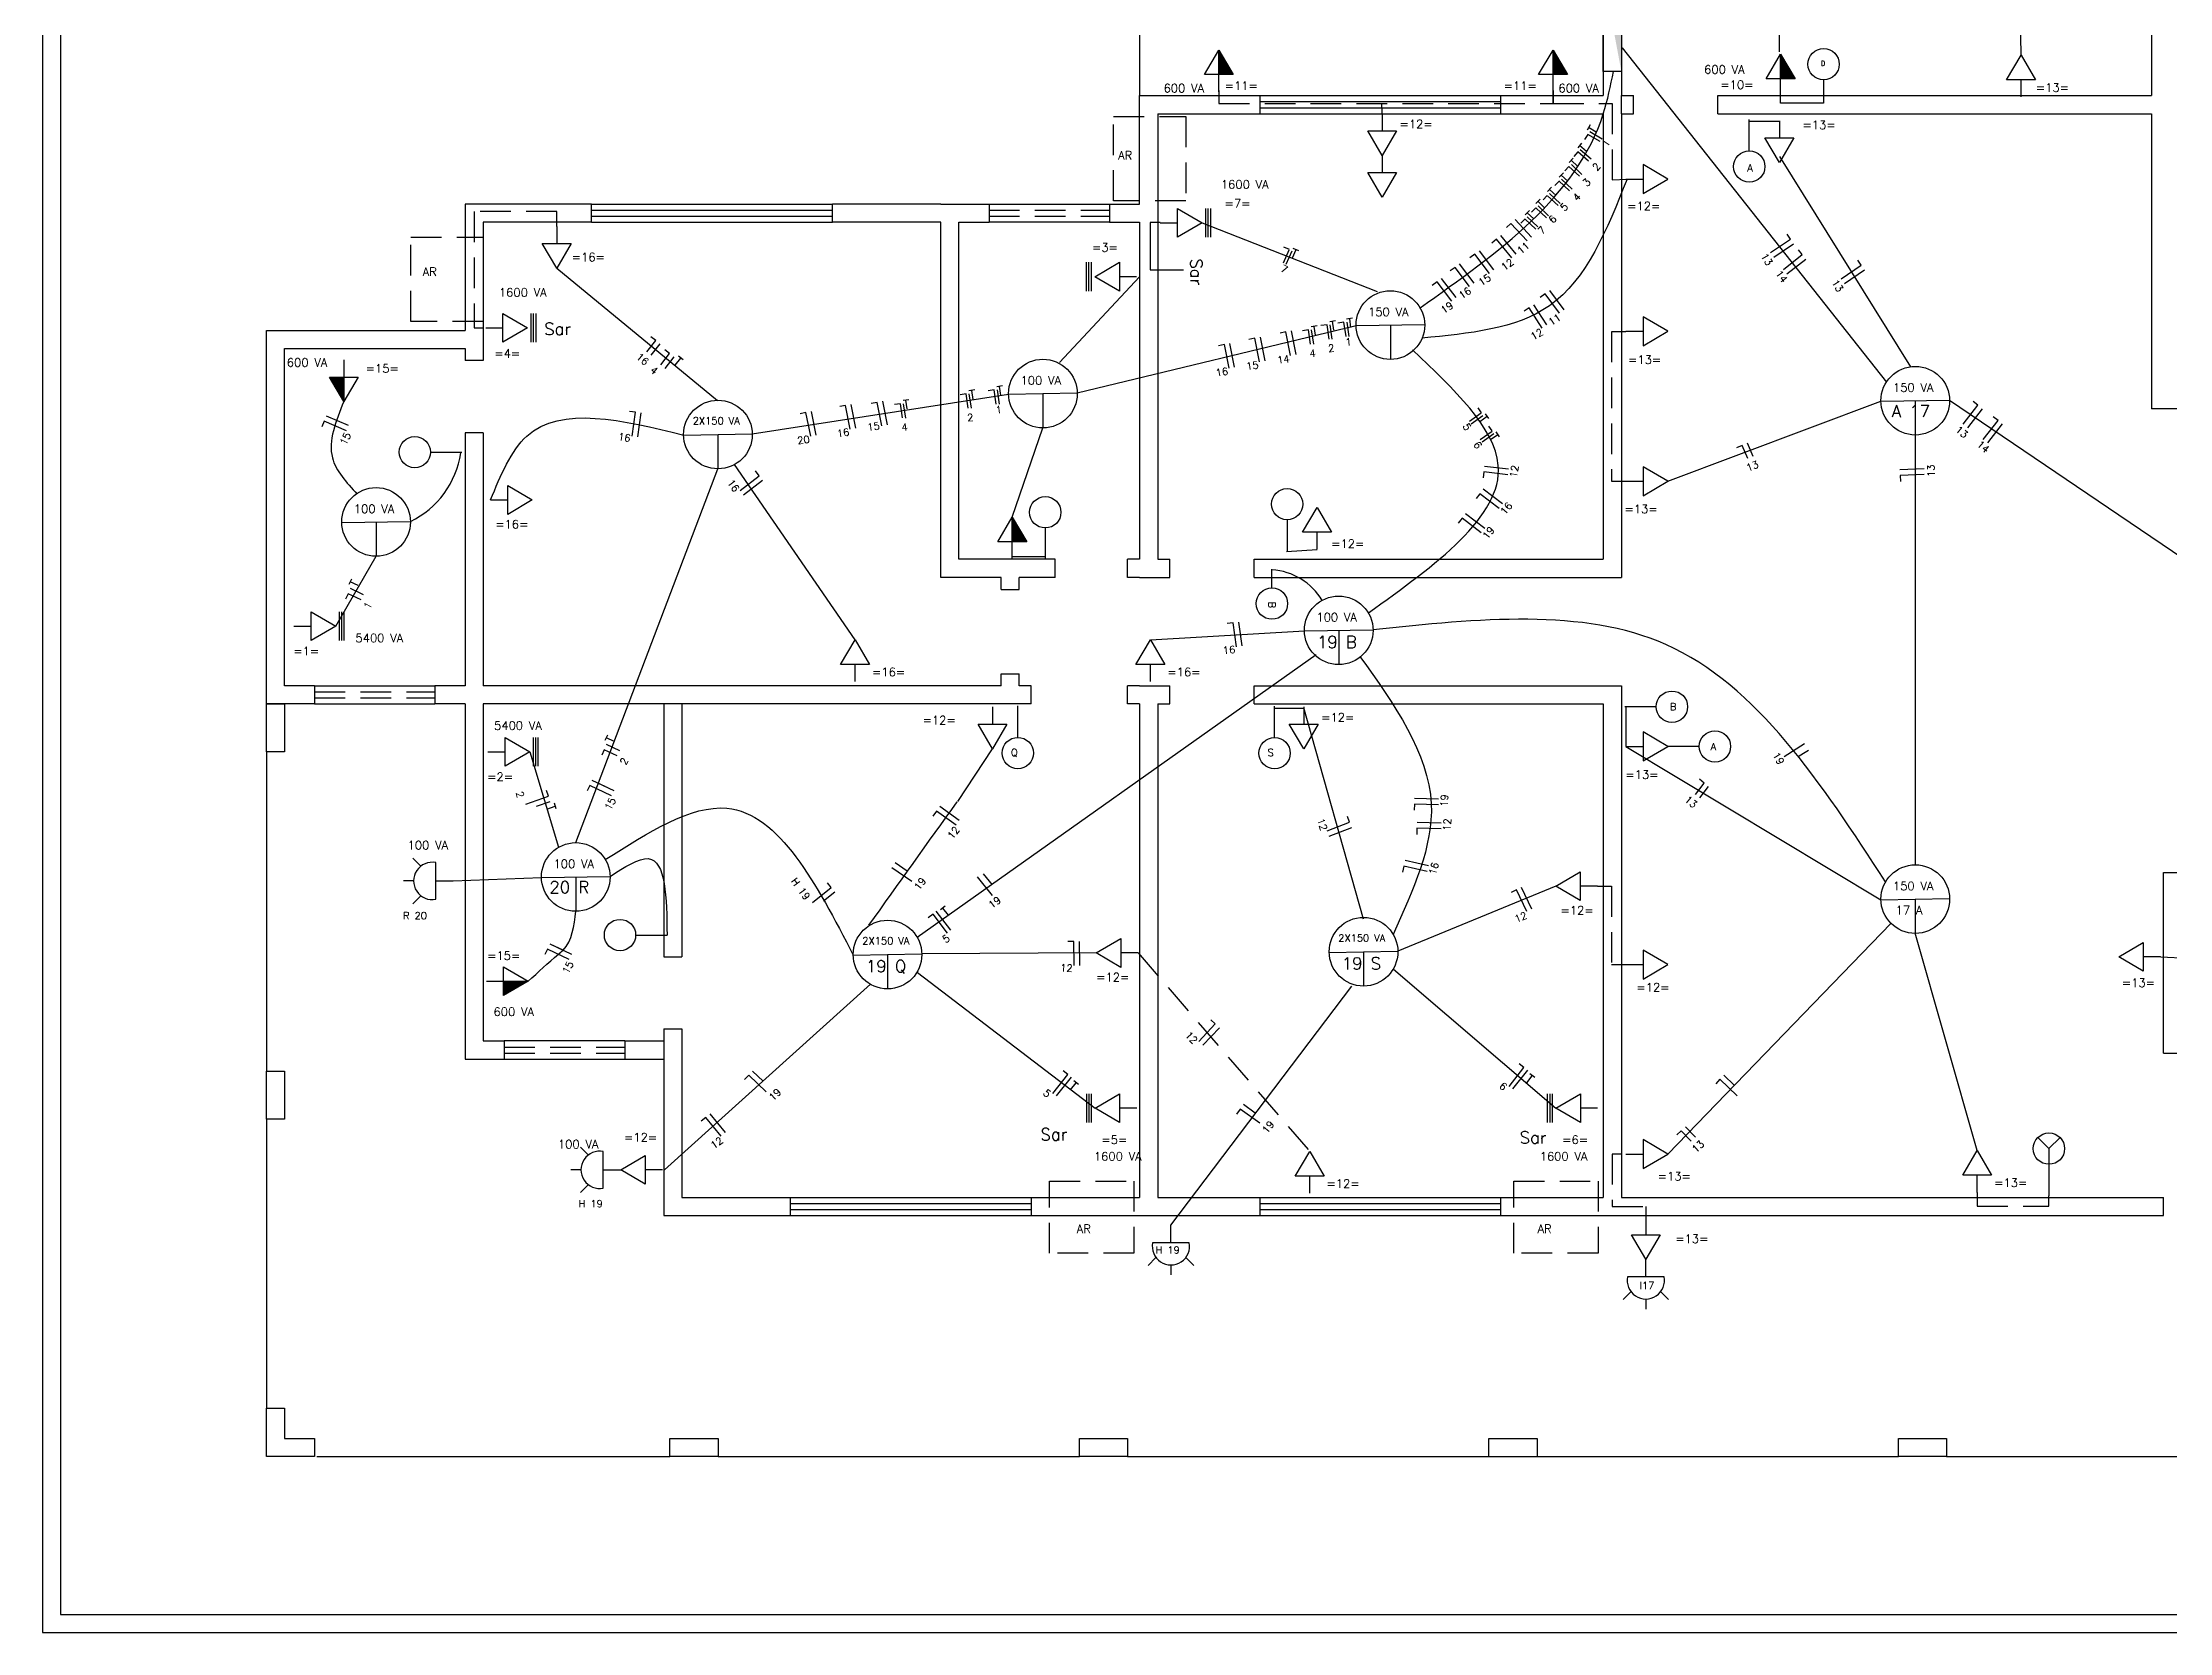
# Model space of a CAD drawing. Header units: millimetres. Extents: x 161 to 191.9, y 206 to 225.9.
# Drawn here: x 160.98 to 178.64, y 205.99 to 219.19 of the extents above; entities that cross this region are included whole.
import ezdxf

# ---------------------------------------------------------------- set-up
doc = ezdxf.new("R2010")
doc.units = ezdxf.units.MM
doc.header["$LTSCALE"] = 0.04
doc.linetypes.add('DASHED2', pattern=[9.525, 6.35, -3.175])
doc.linetypes.add('HIDDEN', pattern=[9.525, 6.35, -3.175])
for name, color, linetype in [('ar condicionado', 2, 'DASHED2'), ('blocos', 1, 'Continuous'), ('janela alta', 2, 'HIDDEN'), ('janela baixa', 6, 'Continuous'), ('parede', 5, 'Continuous')]:
    doc.layers.add(name, color=color, linetype=linetype)
doc.styles.get("Standard").update_dxf_attribs({"font": 'romans.shx', "height": 0.1})
doc.styles.add('style1', font='romans.shx', dxfattribs={"height": 0.1})

# ---------------------------------------------------------------- blocks, each defined once
blk = doc.blocks.new('BOB-04')
for p, q in [((0.269, 0.124), (0.335, 0.189)), ((0.145, 0), (0, 0)), ((0.145, 0.152), (0.145, -0.152)), ((0.331, 0), (0.413, 0)), ((0.269, -0.124), (0.335, -0.189))]:
    blk.add_line(p, q)
blk.add_arc((0.175, 0), 0.155, 258.8052, 101.1948)
blk = doc.blocks.new('TB-30')
for p, q in [((0, 0), (0.143, 0)), ((0.143, 0.12), (0.347, 0)), ((0.143, -0.12), (0.143, 0.12)), ((0.347, 0), (0.143, -0.12))]:
    blk.add_line(p, q)
blk = doc.blocks.new('TB-120')
blk.add_hatch(color=256).paths.add_polyline_path([(0.143, 0), (0.143, -0.12), (0.347, 0)])
for p, q in [((0, 0), (0.347, 0)), ((0.143, 0.12), (0.347, 0)), ((0.143, -0.12), (0.143, 0.12)), ((0.347, 0), (0.143, -0.12))]:
    blk.add_line(p, q)
blk = doc.blocks.new('INT-01')
blk.add_line((0.261, 0), (0, 0))
blk.add_circle((0.391, 0), 0.13)
blk.add_attdef('A', (0.567, -0.054), '', height=0.12)
blk = doc.blocks.new('TT-30')
for p, q in [((0, 0), (0.143, 0)), ((0.143, -0.12), (0.143, 0.12)), ((0.143, 0.12), (0.347, 0)), ((0.347, 0), (0.143, -0.12)), ((0.378, -0.12), (0.378, 0.12)), ((0.398, -0.12), (0.398, 0.12)), ((0.418, -0.12), (0.418, 0.12))]:
    blk.add_line(p, q)
blk = doc.blocks.new('INT-09')
for q in [(0, 0), (0.483, 0.092), (0.483, -0.092)]:
    blk.add_line((0.391, 0), q)
blk.add_circle((0.391, 0), 0.13)
for tag, p in [('A', (0.336, 0.175)), ('C', (0.55, -0.05)), ('B', (0.333, -0.283))]:
    blk.add_attdef(tag, p, '', height=0.12)

msp = doc.modelspace()

# ---------------------------------------------------------------- hatches: boundary and pattern name
at = {"layer": 'blocos'}
msp.add_hatch(color=256, dxfattribs=at).paths.add_polyline_path([(174.091, 218.948), (174.091, 219.748), (173.941, 219.748)])

# ---------------------------------------------------------------- linework, layer by layer
at = {"layer": 'ar condicionado'}
for points in [[(169.875, 218.574), (170.475, 218.574), (170.475, 217.874), (169.875, 217.874)], [(164.041, 217.573), (164.641, 217.573), (164.641, 216.873), (164.041, 216.873)], [(170.044, 209.735), (170.044, 209.135), (169.344, 209.135), (169.344, 209.735)], [(173.898, 209.735), (173.898, 209.135), (173.198, 209.135), (173.198, 209.735)]]:
    msp.add_lwpolyline(points, close=True, dxfattribs=at)
at = {"layer": 'blocos'}
for p, q in [((177.409, 219.084), (177.388, 220.266)), ((175.402, 219.597), (175.402, 219.112)), ((174.098, 219.144), (176.291, 216.368)), ((175.77, 218.879), (175.77, 218.748)), ((175.413, 218.686), (175.413, 218.748)), ((175.77, 218.686), (175.413, 218.686)), ((175.77, 218.748), (175.77, 218.686)), ((173.831, 218.505), (173.806, 218.462)), ((173.882, 218.444), (173.819, 218.483)), ((173.932, 218.387), (173.828, 218.447)), ((175.153, 218.537), (175.403, 218.537)), ((173.728, 218.281), (173.696, 218.243)), ((173.76, 218.352), (173.728, 218.314)), ((173.819, 218.203), (173.728, 218.281)), ((173.801, 218.285), (173.744, 218.333)), ((173.84, 218.22), (173.748, 218.298)), ((173.811, 218.426), (173.786, 218.383)), ((173.915, 218.366), (173.811, 218.426)), ((173.609, 218.108), (173.574, 218.071)), ((173.645, 218.038), (173.591, 218.089)), ((173.655, 218.16), (173.621, 218.124)), ((173.742, 218.078), (173.655, 218.16)), ((173.691, 218.23), (173.657, 218.194)), ((173.728, 218.16), (173.674, 218.212)), ((173.763, 218.094), (173.676, 218.176)), ((175.403, 218.243), (176.491, 216.496)), ((173.476, 217.919), (173.442, 217.883)), ((173.565, 217.835), (173.477, 217.917)), ((173.512, 217.989), (173.478, 217.952)), ((173.549, 217.919), (173.495, 217.97)), ((173.582, 217.853), (173.495, 217.936)), ((173.573, 218.038), (173.538, 218.002)), ((173.659, 217.957), (173.572, 218.04)), ((173.681, 217.972), (173.594, 218.054)), ((173.327, 217.794), (173.293, 217.758)), ((173.364, 217.725), (173.31, 217.776)), ((173.397, 217.659), (173.31, 217.741)), ((173.38, 217.817), (173.346, 217.781)), ((173.416, 217.887), (173.382, 217.851)), ((173.469, 217.733), (173.382, 217.816)), ((173.453, 217.817), (173.399, 217.869)), ((173.486, 217.751), (173.399, 217.834)), ((170.262, 217.694), (170.18, 217.694)), ((170.18, 217.694), (170.18, 217.301)), ((170.61, 217.692), (172.064, 217.121)), ((173.218, 217.432), (173.09, 217.586)), ((173.173, 217.687), (173.137, 217.653)), ((173.31, 217.541), (173.173, 217.687)), ((173.345, 217.573), (173.208, 217.719)), ((173.291, 217.725), (173.257, 217.688)), ((173.38, 217.64), (173.293, 217.723)), ((175.329, 217.445), (175.495, 217.557)), ((175.495, 217.557), (175.467, 217.599)), ((171.286, 217.359), (171.334, 217.469)), ((171.335, 217.471), (171.289, 217.491)), ((171.309, 217.349), (171.357, 217.458)), ((171.36, 217.402), (171.39, 217.47)), ((171.413, 217.46), (171.367, 217.48)), ((172.874, 217.432), (172.834, 217.401)), ((172.995, 217.272), (172.874, 217.432)), ((173.033, 217.301), (172.912, 217.46)), ((173.054, 217.556), (173.016, 217.524)), ((173.182, 217.402), (173.054, 217.556)), ((175.356, 217.406), (175.521, 217.518)), ((175.436, 217.304), (175.593, 217.428)), ((175.465, 217.267), (175.622, 217.391)), ((175.593, 217.428), (175.562, 217.467)), ((176.082, 217.34), (176.054, 217.381)), ((165.252, 217.315), (166.587, 216.217)), ((170.091, 217.244), (169.425, 216.531)), ((170.18, 217.301), (170.455, 217.301)), ((172.72, 217.071), (172.598, 217.23)), ((172.71, 217.322), (172.67, 217.292)), ((172.831, 217.163), (172.71, 217.322)), ((172.869, 217.192), (172.747, 217.351)), ((175.917, 217.228), (176.082, 217.34)), ((175.943, 217.189), (176.109, 217.301)), ((172.561, 217.201), (172.521, 217.171)), ((172.682, 217.042), (172.561, 217.201)), ((173.459, 217.102), (173.418, 217.073)), ((173.577, 216.941), (173.459, 217.102)), ((173.615, 216.969), (173.497, 217.13)), ((171.718, 216.879), (171.669, 216.871)), ((171.704, 216.801), (171.693, 216.875)), ((171.787, 216.867), (171.738, 216.86)), ((171.805, 216.749), (171.787, 216.867)), ((171.858, 216.9), (171.809, 216.893)), ((171.831, 216.748), (171.814, 216.867)), ((171.845, 216.823), (171.836, 216.896)), ((173.325, 216.986), (173.283, 216.959)), ((173.433, 216.818), (173.325, 216.986)), ((173.473, 216.844), (173.364, 217.012)), ((166, 216.621), (166.074, 216.716)), ((166.074, 216.716), (166.034, 216.746)), ((166.037, 216.592), (166.111, 216.687)), ((169.573, 216.279), (171.888, 216.838)), ((170.795, 216.681), (170.746, 216.671)), ((170.834, 216.485), (170.795, 216.681)), ((170.88, 216.494), (170.841, 216.69)), ((171.048, 216.733), (170.999, 216.724)), ((171.086, 216.537), (171.048, 216.733)), ((171.133, 216.546), (171.094, 216.742)), ((171.306, 216.786), (171.257, 216.776)), ((171.345, 216.59), (171.306, 216.786)), ((171.391, 216.599), (171.353, 216.795)), ((171.493, 216.803), (171.443, 216.796)), ((171.51, 216.685), (171.493, 216.803)), ((171.564, 216.836), (171.514, 216.828)), ((171.537, 216.684), (171.519, 216.803)), ((171.55, 216.758), (171.539, 216.832)), ((171.647, 216.846), (171.597, 216.839)), ((171.665, 216.727), (171.647, 216.846)), ((171.691, 216.727), (171.674, 216.846)), ((171.888, 216.838), (172.458, 216.848)), ((172.173, 216.843), (172.173, 216.558)), ((172.173, 216.843), (172.173, 216.843)), ((172.173, 216.843), (172.173, 216.843)), ((172.173, 216.843), (172.173, 216.843)), ((172.173, 216.843), (172.173, 216.843)), ((172.173, 216.843), (172.173, 216.843)), ((172.173, 216.843), (172.173, 216.843)), ((172.173, 216.843), (172.173, 216.843)), ((172.173, 216.843), (172.173, 216.843)), ((172.173, 216.843), (172.173, 216.843)), ((172.173, 216.843), (172.173, 216.843)), ((166.115, 216.512), (166.189, 216.607)), ((166.189, 216.607), (166.149, 216.637)), ((166.153, 216.483), (166.226, 216.578)), ((166.236, 216.51), (166.282, 216.569)), ((166.301, 216.554), (166.262, 216.584)), ((168.954, 216.337), (168.905, 216.33)), ((168.94, 216.26), (168.929, 216.334)), ((166.875, 215.939), (169.003, 216.269)), ((167.65, 216.175), (167.601, 216.166)), ((167.689, 215.979), (167.65, 216.175)), ((167.735, 215.988), (167.696, 216.184)), ((167.912, 216.201), (167.863, 216.191)), ((167.951, 216.005), (167.912, 216.201)), ((167.997, 216.014), (167.958, 216.21)), ((168.105, 216.19), (168.055, 216.183)), ((168.123, 216.072), (168.105, 216.19)), ((168.176, 216.223), (168.127, 216.216)), ((168.149, 216.071), (168.132, 216.19)), ((168.162, 216.146), (168.151, 216.219)), ((168.65, 216.271), (168.601, 216.264)), ((168.668, 216.152), (168.65, 216.271)), ((168.722, 216.304), (168.672, 216.296)), ((168.695, 216.152), (168.677, 216.271)), ((168.708, 216.226), (168.697, 216.3)), ((168.883, 216.305), (168.833, 216.297)), ((168.901, 216.186), (168.883, 216.305)), ((168.927, 216.186), (168.91, 216.305)), ((169.003, 216.269), (169.573, 216.279)), ((169.288, 216.274), (169.288, 215.989)), ((169.288, 216.274), (169.288, 216.274)), ((169.288, 216.274), (169.288, 216.274)), ((169.288, 216.274), (169.288, 216.274)), ((169.288, 216.274), (169.288, 216.274)), ((169.288, 216.274), (169.288, 216.274)), ((169.288, 216.274), (169.288, 216.274)), ((169.288, 216.274), (169.288, 216.274)), ((169.288, 216.274), (169.288, 216.274)), ((169.288, 216.274), (169.288, 216.274)), ((169.288, 216.274), (169.288, 216.274)), ((172.93, 216.115), (172.901, 216.155)), ((174.477, 215.546), (176.246, 216.21)), ((176.246, 216.21), (176.816, 216.22)), ((176.531, 216.215), (176.531, 216.215)), ((176.531, 216.215), (176.531, 216.215)), ((176.531, 216.215), (176.531, 216.215)), ((176.531, 216.215), (176.531, 216.215)), ((176.531, 216.215), (176.531, 216.215)), ((176.531, 216.215), (176.531, 216.215)), ((176.531, 216.215), (176.531, 216.215)), ((176.531, 216.215), (176.531, 216.215)), ((176.531, 216.215), (176.531, 216.215)), ((176.531, 216.215), (176.531, 216.215)), ((176.531, 216.215), (176.531, 215.93)), ((176.816, 216.22), (179.57, 214.353)), ((176.929, 216.019), (177.051, 216.177)), ((176.966, 215.99), (177.089, 216.148)), ((177.051, 216.177), (177.012, 216.208)), ((163.321, 216.044), (163.302, 215.998)), ((163.505, 215.965), (163.321, 216.044)), ((163.524, 216.009), (163.34, 216.087)), ((165.905, 216.119), (165.855, 216.125)), ((165.879, 215.92), (165.905, 216.119)), ((165.926, 215.914), (165.952, 216.113)), ((167.321, 216.117), (167.272, 216.107)), ((167.36, 215.921), (167.321, 216.117)), ((167.406, 215.93), (167.368, 216.126)), ((169.034, 215.248), (169.288, 215.989)), ((172.83, 216.044), (172.928, 216.114)), ((172.845, 216.023), (172.942, 216.093)), ((172.916, 216.043), (172.977, 216.086)), ((172.991, 216.066), (172.962, 216.107)), ((173.019, 215.964), (172.99, 216.004)), ((177.096, 215.893), (177.218, 216.051)), ((177.133, 215.864), (177.255, 216.022)), ((177.218, 216.051), (177.179, 216.082)), ((166.306, 215.929), (166.875, 215.939)), ((166.59, 215.934), (166.59, 215.934)), ((166.59, 215.934), (166.59, 215.934)), ((166.59, 215.934), (166.59, 215.934)), ((166.59, 215.934), (166.59, 215.934)), ((166.59, 215.934), (166.59, 215.934)), ((166.59, 215.934), (166.59, 215.934)), ((166.59, 215.934), (166.59, 215.934)), ((166.59, 215.934), (166.59, 215.934)), ((166.59, 215.934), (166.59, 215.934)), ((166.59, 215.934), (166.59, 215.934)), ((166.59, 215.934), (166.59, 215.649)), ((172.919, 215.893), (173.017, 215.963)), ((172.934, 215.872), (173.032, 215.942)), ((173.005, 215.892), (173.066, 215.935)), ((173.08, 215.915), (173.051, 215.956)), ((175.094, 215.844), (175.048, 215.824)), ((175.142, 215.734), (175.094, 215.844)), ((175.185, 215.752), (175.137, 215.862)), ((176.531, 215.93), (176.531, 212.361)), ((165.41, 212.545), (166.59, 215.649)), ((167.729, 214.229), (166.727, 215.686)), ((166.932, 215.592), (166.901, 215.632)), ((172.95, 215.623), (172.944, 215.573)), ((173.149, 215.599), (172.95, 215.623)), ((173.154, 215.646), (172.955, 215.669)), ((176.604, 215.648), (176.404, 215.64)), ((166.774, 215.47), (166.932, 215.592)), ((166.802, 215.433), (166.961, 215.555)), ((172.916, 215.441), (172.886, 215.402)), ((173.075, 215.321), (172.916, 215.441)), ((173.104, 215.358), (172.944, 215.479)), ((176.606, 215.601), (176.406, 215.593)), ((176.406, 215.593), (176.408, 215.543)), ((172.956, 215.155), (172.796, 215.276)), ((163.467, 215.203), (164.037, 215.213)), ((163.752, 215.208), (163.752, 215.208)), ((163.752, 215.208), (163.752, 215.208)), ((163.752, 215.208), (163.752, 215.208)), ((163.752, 215.208), (163.752, 215.208)), ((163.752, 215.208), (163.752, 215.208)), ((163.752, 215.208), (163.752, 215.208)), ((163.752, 215.208), (163.752, 215.208)), ((163.752, 215.208), (163.752, 215.208)), ((163.752, 215.208), (163.752, 215.208)), ((163.752, 215.208), (163.752, 215.208)), ((163.752, 215.208), (163.752, 214.923)), ((172.768, 215.239), (172.737, 215.199)), ((172.927, 215.118), (172.768, 215.239)), ((163.418, 214.343), (163.752, 214.923)), ((169.034, 214.92), (169.308, 214.92)), ((171.311, 214.964), (171.564, 214.978)), ((163.547, 214.733), (163.525, 214.688)), ((171.19, 214.656), (171.19, 214.816)), ((163.519, 214.612), (163.498, 214.567)), ((163.627, 214.56), (163.519, 214.612)), ((163.603, 214.679), (163.536, 214.711)), ((163.648, 214.603), (163.539, 214.655)), ((170.181, 214.229), (171.459, 214.303)), ((170.869, 214.37), (170.819, 214.364)), ((170.895, 214.172), (170.869, 214.37)), ((170.942, 214.178), (170.915, 214.377)), ((171.459, 214.303), (172.029, 214.313)), ((171.744, 214.308), (171.744, 214.308)), ((171.744, 214.308), (171.744, 214.308)), ((171.744, 214.308), (171.744, 214.308)), ((171.744, 214.308), (171.744, 214.308)), ((171.744, 214.308), (171.744, 214.308)), ((171.744, 214.308), (171.744, 214.308)), ((171.744, 214.308), (171.744, 214.308)), ((171.744, 214.308), (171.744, 214.308)), ((171.744, 214.308), (171.744, 214.308)), ((171.744, 214.308), (171.744, 214.308)), ((171.744, 214.308), (171.744, 214.023)), ((171.744, 214.308), (171.744, 214.023)), ((171.744, 214.308), (171.744, 214.023)), ((168.245, 211.76), (171.557, 214.106)), ((174.381, 213.674), (174.12, 213.674)), ((174.127, 213.674), (174.129, 213.344)), ((171.212, 213.663), (171.454, 213.663)), ((171.451, 213.666), (171.946, 211.911)), ((165.674, 213.438), (165.652, 213.393)), ((165.73, 213.384), (165.663, 213.416)), ((165.775, 213.308), (165.666, 213.36)), ((168.581, 212.887), (168.87, 213.325)), ((174.129, 213.344), (176.246, 212.071)), ((174.738, 213.344), (174.477, 213.344)), ((175.442, 213.261), (175.61, 213.368)), ((165.028, 213.299), (165.266, 212.508)), ((165.646, 213.317), (165.625, 213.272)), ((165.754, 213.266), (165.646, 213.317)), ((175.559, 213.261), (175.602, 213.288)), ((175.602, 213.288), (175.644, 213.314)), ((165.183, 212.931), (165.166, 212.978)), ((165.527, 213.019), (165.505, 212.974)), ((165.707, 212.933), (165.527, 213.019)), ((165.655, 213.01), (165.547, 213.062)), ((165.728, 212.976), (165.547, 213.062)), ((174.705, 212.945), (174.778, 213.04)), ((174.778, 213.04), (174.739, 213.071)), ((174.742, 212.916), (174.815, 213.011)), ((164.994, 212.865), (165.183, 212.931)), ((165.085, 212.847), (165.198, 212.886)), ((165.169, 212.824), (165.24, 212.849)), ((165.248, 212.825), (165.232, 212.872)), ((168.404, 212.807), (168.375, 212.766)), ((168.567, 212.691), (168.404, 212.807)), ((168.594, 212.729), (168.431, 212.845)), ((172.372, 212.864), (172.371, 212.814)), ((172.572, 212.86), (172.372, 212.864)), ((172.573, 212.907), (172.373, 212.911)), ((171.648, 212.643), (171.835, 212.714)), ((171.665, 212.599), (171.852, 212.67)), ((171.835, 212.714), (171.818, 212.761)), ((172.394, 212.664), (172.393, 212.614)), ((172.594, 212.66), (172.394, 212.664)), ((172.595, 212.707), (172.395, 212.711)), ((165.125, 212.255), (165.694, 212.265)), ((165.41, 212.26), (165.41, 211.975)), ((165.41, 212.26), (165.41, 212.26)), ((165.41, 212.26), (165.41, 212.26)), ((165.41, 212.26), (165.41, 212.26)), ((165.41, 212.26), (165.41, 212.26)), ((165.41, 212.26), (165.41, 212.26)), ((165.41, 212.26), (165.41, 212.26)), ((165.41, 212.26), (165.41, 212.26)), ((165.41, 212.26), (165.41, 212.26)), ((165.41, 212.26), (165.41, 212.26)), ((165.41, 212.26), (165.41, 212.26)), ((168.2, 212.223), (168.035, 212.337)), ((168.161, 212.308), (168.062, 212.376)), ((168.871, 212.105), (168.745, 212.261)), ((168.87, 212.194), (168.795, 212.287)), ((172.284, 212.35), (172.273, 212.301)), ((172.479, 212.306), (172.284, 212.35)), ((172.49, 212.352), (172.295, 212.396)), ((164.393, 212.227), (165.125, 212.255)), ((167.374, 212.049), (167.531, 212.173)), ((167.466, 212.062), (167.56, 212.136)), ((167.531, 212.173), (167.5, 212.212)), ((173.546, 212.184), (172.234, 211.644)), ((173.221, 212.153), (173.175, 212.131)), ((173.306, 211.972), (173.221, 212.153)), ((173.348, 211.992), (173.263, 212.173)), ((176.246, 212.071), (176.816, 212.082)), ((168.376, 211.951), (168.336, 211.921)), ((168.497, 211.793), (168.376, 211.951)), ((168.524, 211.818), (168.403, 211.977)), ((168.478, 212.018), (168.438, 211.987)), ((168.503, 211.943), (168.458, 212.002)), ((176.531, 212.076), (176.531, 211.792)), ((176.531, 212.076), (176.531, 212.076)), ((176.531, 212.076), (176.531, 212.076)), ((176.531, 212.076), (176.531, 212.076)), ((176.531, 212.076), (176.531, 212.076)), ((176.531, 212.076), (176.531, 212.076)), ((176.531, 212.076), (176.531, 212.076)), ((176.531, 212.076), (176.531, 212.076)), ((176.531, 212.076), (176.531, 212.076)), ((176.531, 212.076), (176.531, 212.076)), ((176.531, 212.076), (176.531, 212.076)), ((174.477, 209.959), (176.332, 211.875)), ((177.045, 209.988), (176.531, 211.792)), ((165.175, 211.661), (165.154, 211.615)), ((165.356, 211.575), (165.175, 211.661)), ((165.376, 211.617), (165.196, 211.703)), ((165.304, 211.652), (165.196, 211.703)), ((167.714, 211.611), (168.283, 211.621)), ((167.998, 211.616), (167.998, 211.331)), ((167.998, 211.616), (167.998, 211.616)), ((167.998, 211.616), (167.998, 211.616)), ((167.998, 211.616), (167.998, 211.616)), ((167.998, 211.616), (167.998, 211.616)), ((167.998, 211.616), (167.998, 211.616)), ((167.998, 211.616), (167.998, 211.616)), ((167.998, 211.616), (167.998, 211.616)), ((167.998, 211.616), (167.998, 211.616)), ((167.998, 211.616), (167.998, 211.616)), ((167.998, 211.616), (167.998, 211.616)), ((169.73, 211.629), (168.283, 211.621)), ((169.546, 211.724), (169.496, 211.724)), ((169.548, 211.525), (169.546, 211.724)), ((169.595, 211.525), (169.593, 211.725)), ((171.665, 211.634), (172.234, 211.644)), ((171.95, 211.639), (171.95, 211.639)), ((171.95, 211.639), (171.95, 211.639)), ((171.95, 211.639), (171.95, 211.639)), ((171.95, 211.639), (171.95, 211.639)), ((171.95, 211.639), (171.95, 211.639)), ((171.95, 211.639), (171.95, 211.639)), ((171.95, 211.639), (171.95, 211.639)), ((171.95, 211.639), (171.95, 211.639)), ((171.95, 211.639), (171.95, 211.639)), ((171.95, 211.639), (171.95, 211.639)), ((171.95, 211.639), (171.95, 211.354)), ((171.95, 211.639), (171.95, 211.354)), ((178.571, 211.597), (179.316, 211.559)), ((168.248, 211.468), (169.721, 210.34)), ((172.198, 211.495), (173.547, 210.34)), ((166.147, 209.828), (167.858, 211.37)), ((170.351, 209.368), (171.852, 211.354)), ((170.582, 210.895), (170.719, 211.041)), ((170.719, 211.041), (170.683, 211.075)), ((170.616, 210.863), (170.753, 211.008)), ((173.158, 210.52), (173.282, 210.677)), ((173.282, 210.677), (173.243, 210.708)), ((166.846, 210.613), (166.811, 210.577)), ((166.991, 210.475), (166.846, 210.613)), ((166.965, 210.564), (166.878, 210.647)), ((169.37, 210.462), (169.494, 210.619)), ((169.401, 210.442), (169.525, 210.598)), ((169.494, 210.619), (169.455, 210.65)), ((169.517, 210.493), (169.563, 210.551)), ((169.583, 210.536), (169.544, 210.567)), ((173.189, 210.5), (173.313, 210.656)), ((173.305, 210.551), (173.351, 210.609)), ((173.371, 210.594), (173.332, 210.625)), ((174.908, 210.58), (174.874, 210.543)), ((175.053, 210.442), (174.908, 210.58)), ((175.028, 210.531), (174.941, 210.614)), ((170.925, 210.332), (170.896, 210.291)), ((171.088, 210.215), (170.925, 210.332)), ((171.05, 210.3), (170.953, 210.37)), ((166.49, 210.263), (166.451, 210.231)), ((166.618, 210.109), (166.49, 210.263)), ((166.654, 210.139), (166.526, 210.293)), ((174.588, 210.153), (174.552, 210.118)), ((174.671, 210.067), (174.588, 210.153)), ((174.705, 210.099), (174.622, 210.186))]:
    msp.add_line(p, q, dxfattribs=at)
msp.add_lwpolyline([(174.091, 219.748), (174.091, 218.948), (173.941, 218.948), (173.941, 219.748), (174.091, 219.748)], dxfattribs=at)
for centre, radius in [((175.77, 219.009), 0.13), ((172.173, 216.843), 0.285), ((169.288, 216.274), 0.285), ((176.531, 216.215), 0.285), ((166.59, 215.934), 0.285), ((163.752, 215.208), 0.285), ((171.19, 214.53), 0.13), ((171.744, 214.308), 0.285), ((171.744, 214.308), 0.285), ((171.744, 214.308), 0.285), ((174.511, 213.674), 0.13), ((174.868, 213.344), 0.13), ((165.41, 212.26), 0.285), ((176.531, 212.076), 0.285), ((171.95, 211.639), 0.285), ((171.95, 211.639), 0.285), ((167.998, 211.616), 0.285)]:
    msp.add_circle(centre, radius, dxfattribs=at)
for centre, radius, start, end in [((163.709, 215.892), 0.754, 295.7294, 351.5751), ((171.158, 214.287), 0.524, 30.878, 86.4739)]:
    msp.add_arc(centre, radius, start, end, dxfattribs=at)
for points in [[(172.419, 216.987), (173.941, 218.598), (174.026, 218.948)], [(174.138, 218.055), (173.493, 217.003), (172.435, 216.734)], [(171.99, 214.452), (173.069, 215.678), (172.357, 216.636)], [(163.484, 216.207), (163.389, 215.74), (163.594, 215.44)], [(164.702, 215.391), (165.004, 215.921), (166.306, 215.929)], [(176.285, 212.22), (174.46, 214.19), (172.029, 214.313)], [(171.92, 214.092), (172.512, 212.868), (172.196, 211.783)], [(165.655, 212.404), (166.665, 212.831), (167.714, 211.611)], [(167.844, 211.86), (168.577, 212.885)], [(165.694, 212.265), (166.012, 212.412), (166.168, 211.778)], [(165.015, 211.395), (165.266, 211.618), (165.304, 211.652), (165.41, 211.975)]]:
    msp.add_spline(points, degree=3, dxfattribs=at)
at = {"layer": 'janela alta'}
for p, q in [((170.749, 218.79), (170.749, 218.683)), ((170.749, 218.683), (173.524, 218.683)), ((172.105, 218.598), (172.102, 218.685)), ((172.102, 218.685), (172.102, 218.683)), ((173.524, 218.683), (173.524, 218.79)), ((173.524, 218.79), (173.524, 218.683)), ((173.524, 218.683), (174.014, 218.683)), ((174.014, 218.683), (174.014, 218.05)), ((174.014, 218.05), (174.138, 218.055)), ((165.252, 217.785), (164.565, 217.785)), ((164.565, 217.785), (164.565, 216.82)), ((165.252, 217.661), (165.252, 217.785)), ((168.841, 217.848), (168.841, 217.698)), ((168.841, 217.798), (169.841, 217.798)), ((168.841, 217.748), (169.841, 217.748)), ((169.841, 217.848), (169.841, 217.698)), ((164.565, 216.82), (164.641, 216.82)), ((174.129, 216.788), (174.01, 216.788)), ((174.01, 216.788), (174.01, 215.546)), ((174.01, 215.546), (174.133, 215.546)), ((163.241, 213.848), (163.241, 213.698)), ((164.241, 213.848), (164.241, 213.698)), ((163.241, 213.798), (164.241, 213.798)), ((163.241, 213.748), (164.241, 213.748)), ((173.893, 212.184), (174.01, 212.184)), ((174.01, 212.184), (174.01, 211.532)), ((170.078, 211.629), (171.503, 209.981)), ((174.01, 211.532), (174.129, 211.532)), ((164.816, 210.898), (164.816, 210.748)), ((164.816, 210.848), (165.816, 210.848)), ((165.816, 210.898), (165.816, 210.748)), ((164.816, 210.798), (165.816, 210.798)), ((174.091, 209.959), (174.015, 209.959)), ((174.015, 209.959), (174.015, 209.523)), ((177.045, 209.641), (177.045, 209.527)), ((177.639, 209.527), (177.641, 209.613)), ((174.015, 209.523), (174.294, 209.523)), ((174.294, 209.523), (174.294, 209.432)), ((177.045, 209.527), (177.639, 209.527))]:
    msp.add_line(p, q, dxfattribs=at)
at = {"layer": 'janela baixa'}
for p, q in [((170.091, 222.348), (170.091, 218.748)), ((171.091, 218.748), (173.091, 218.748)), ((171.091, 218.698), (173.091, 218.698)), ((171.091, 218.648), (173.091, 218.648)), ((171.091, 218.598), (173.091, 218.598)), ((165.541, 217.848), (167.541, 217.848)), ((165.541, 217.798), (167.541, 217.798)), ((165.541, 217.748), (167.541, 217.748)), ((165.541, 217.698), (167.541, 217.698)), ((162.841, 213.298), (162.841, 210.648)), ((162.841, 210.248), (162.841, 207.848)), ((167.191, 209.598), (169.191, 209.598)), ((167.191, 209.548), (169.191, 209.548)), ((167.191, 209.498), (169.191, 209.498)), ((167.191, 209.448), (169.191, 209.448)), ((171.091, 209.598), (173.091, 209.598)), ((171.091, 209.548), (173.091, 209.548)), ((171.091, 209.498), (173.091, 209.498)), ((171.091, 209.448), (173.091, 209.448)), ((163.259, 207.448), (166.191, 207.448)), ((166.591, 207.448), (169.591, 207.448)), ((170.241, 207.448), (172.991, 207.448)), ((173.941, 207.448), (176.391, 207.448)), ((176.791, 207.448), (179.791, 207.448))]:
    msp.add_line(p, q, dxfattribs=at)
at = {"layer": 'parede'}
for p, q in [((173.941, 221.398), (173.941, 218.748)), ((174.091, 221.398), (174.091, 218.748)), ((178.491, 221.398), (178.491, 218.748)), ((170.091, 218.748), (171.091, 218.748)), ((170.091, 217.848), (170.091, 218.748)), ((171.091, 218.598), (171.091, 218.748)), ((173.091, 218.598), (173.091, 218.748)), ((173.091, 218.748), (173.941, 218.748)), ((174.091, 218.748), (174.191, 218.748)), ((174.091, 218.598), (174.091, 218.748)), ((174.191, 218.598), (174.191, 218.748)), ((174.891, 218.598), (174.891, 218.748)), ((174.891, 218.748), (178.491, 218.748)), ((170.241, 218.598), (171.091, 218.598)), ((170.241, 218.598), (170.241, 214.898)), ((173.091, 218.598), (173.941, 218.598)), ((173.941, 218.598), (173.941, 214.898)), ((174.091, 218.598), (174.091, 214.748)), ((174.091, 218.598), (174.191, 218.598)), ((174.891, 218.598), (178.491, 218.598)), ((178.491, 218.598), (178.491, 216.148)), ((164.491, 217.848), (164.491, 216.798)), ((165.541, 217.848), (164.491, 217.848)), ((165.541, 217.698), (165.541, 217.848)), ((168.441, 217.848), (167.541, 217.848)), ((167.541, 217.698), (167.541, 217.848)), ((168.441, 217.848), (168.841, 217.848)), ((168.841, 217.848), (169.841, 217.848)), ((169.841, 217.848), (170.091, 217.848)), ((164.641, 217.698), (164.641, 216.548)), ((165.541, 217.698), (164.641, 217.698)), ((168.441, 217.698), (167.541, 217.698)), ((168.441, 214.748), (168.441, 217.698)), ((168.591, 217.698), (168.841, 217.698)), ((168.591, 214.898), (168.591, 217.698)), ((169.841, 217.698), (168.841, 217.698)), ((169.841, 217.698), (170.091, 217.698)), ((170.091, 217.698), (170.091, 214.898)), ((162.841, 213.698), (162.841, 216.798)), ((162.841, 216.798), (164.491, 216.798)), ((162.991, 216.648), (164.491, 216.648)), ((162.991, 213.848), (162.991, 216.648)), ((164.491, 216.648), (164.491, 216.548)), ((164.641, 216.548), (164.491, 216.548)), ((178.741, 216.148), (178.491, 216.148)), ((164.641, 215.948), (164.491, 215.948)), ((164.491, 215.948), (164.491, 213.848)), ((164.641, 215.948), (164.641, 213.848)), ((168.941, 214.748), (168.441, 214.748)), ((169.391, 214.898), (168.591, 214.898)), ((168.941, 214.648), (168.941, 214.748)), ((169.091, 214.648), (169.091, 214.748)), ((169.391, 214.748), (169.091, 214.748)), ((169.391, 214.748), (169.391, 214.898)), ((170.091, 214.898), (169.991, 214.898)), ((169.991, 214.748), (169.991, 214.898)), ((170.091, 214.748), (169.991, 214.748)), ((170.091, 214.748), (170.341, 214.748)), ((170.241, 214.898), (170.341, 214.898)), ((170.341, 214.748), (170.341, 214.898)), ((171.041, 214.748), (171.041, 214.898)), ((171.041, 214.898), (173.941, 214.898)), ((171.041, 214.748), (174.091, 214.748)), ((168.941, 214.648), (169.091, 214.648)), ((163.241, 213.848), (162.991, 213.848)), ((163.241, 213.848), (164.241, 213.848)), ((164.491, 213.848), (164.241, 213.848)), ((168.941, 213.848), (164.641, 213.848)), ((168.941, 213.848), (168.941, 213.948)), ((168.941, 213.948), (169.091, 213.948)), ((169.091, 213.848), (169.091, 213.948)), ((169.191, 213.848), (169.091, 213.848)), ((169.191, 213.698), (169.191, 213.848)), ((170.091, 213.848), (169.991, 213.848)), ((169.991, 213.698), (169.991, 213.848)), ((170.091, 213.848), (170.341, 213.848)), ((170.341, 213.698), (170.341, 213.848)), ((171.041, 213.698), (171.041, 213.848)), ((171.041, 213.848), (174.091, 213.848)), ((174.091, 213.848), (174.091, 209.598)), ((163.241, 213.698), (162.841, 213.698)), ((163.241, 213.698), (164.241, 213.698)), ((164.491, 213.698), (164.241, 213.698)), ((164.491, 213.698), (164.491, 210.748)), ((164.641, 213.698), (164.641, 210.898)), ((166.141, 213.698), (164.641, 213.698)), ((166.141, 213.698), (166.141, 213.598)), ((166.291, 213.698), (166.141, 213.698)), ((166.141, 213.671), (166.141, 211.598)), ((166.291, 213.698), (166.291, 213.598)), ((169.191, 213.698), (166.291, 213.698)), ((166.291, 213.698), (166.291, 211.598)), ((170.091, 213.698), (169.991, 213.698)), ((170.091, 213.698), (170.091, 209.598)), ((170.241, 213.698), (170.341, 213.698)), ((170.241, 213.698), (170.241, 209.598)), ((171.041, 213.698), (173.941, 213.698)), ((173.941, 213.698), (173.941, 209.598)), ((178.591, 210.798), (178.591, 212.298)), ((178.591, 212.298), (180.491, 212.298)), ((166.141, 211.598), (166.291, 211.598)), ((164.641, 210.898), (164.816, 210.898)), ((165.816, 210.898), (164.816, 210.898)), ((165.816, 210.898), (166.141, 210.898)), ((166.141, 210.998), (166.291, 210.998)), ((166.141, 210.998), (166.141, 210.748)), ((166.291, 210.998), (166.291, 209.598)), ((164.491, 210.748), (164.816, 210.748)), ((164.816, 210.748), (165.816, 210.748)), ((165.816, 210.748), (166.141, 210.748)), ((166.141, 210.748), (166.141, 209.448)), ((178.591, 210.798), (179.041, 210.798)), ((166.141, 209.448), (166.291, 209.448)), ((166.291, 209.598), (167.191, 209.598)), ((166.291, 209.448), (167.191, 209.448)), ((167.191, 209.598), (167.191, 209.448)), ((169.191, 209.598), (169.191, 209.448)), ((169.191, 209.598), (170.091, 209.598)), ((169.191, 209.448), (170.091, 209.448)), ((170.091, 209.448), (170.241, 209.448)), ((170.241, 209.598), (171.091, 209.598)), ((170.241, 209.448), (171.091, 209.448)), ((171.091, 209.448), (171.091, 209.598)), ((173.091, 209.448), (173.091, 209.598)), ((173.091, 209.598), (173.941, 209.598)), ((173.091, 209.448), (173.941, 209.448)), ((173.941, 209.448), (174.091, 209.448)), ((174.091, 209.598), (178.591, 209.598)), ((174.091, 209.448), (178.591, 209.448)), ((178.591, 209.448), (178.591, 209.598)), ((169.991, 207.448), (170.241, 207.448)), ((172.991, 207.448), (173.391, 207.448)), ((173.391, 207.448), (173.941, 207.448))]:
    msp.add_line(p, q, dxfattribs=at)
for points in [[(160.983, 205.986), (191.845, 205.986), (191.845, 225.857), (160.983, 225.857)], [(161.133, 206.136), (191.695, 206.136), (191.695, 225.707), (161.133, 225.707)], [(163.241, 207.598), (163.241, 207.448), (162.841, 207.448), (162.841, 207.848), (162.991, 207.848), (162.991, 207.598), (163.241, 207.598)]]:
    msp.add_lwpolyline(points, close=True, dxfattribs=at)
for points in [[(162.841, 213.298), (162.841, 213.698), (162.991, 213.698), (162.991, 213.298), (162.841, 213.298)], [(162.841, 210.248), (162.841, 210.648), (162.991, 210.648), (162.991, 210.248), (162.841, 210.248)], [(166.191, 207.598), (166.591, 207.598), (166.591, 207.448), (166.191, 207.448), (166.191, 207.598)], [(169.591, 207.598), (169.991, 207.598), (169.991, 207.448), (169.591, 207.448), (169.591, 207.598)], [(172.991, 207.598), (173.391, 207.598), (173.391, 207.448)], [(172.991, 207.448), (172.991, 207.598)], [(176.391, 207.598), (176.791, 207.598), (176.791, 207.448), (176.391, 207.448), (176.391, 207.598)]]:
    msp.add_lwpolyline(points, dxfattribs=at)

# ---------------------------------------------------------------- block references
at = {"layer": 'blocos'}
for name, p, rotation in [('TB-120', (170.749, 218.78), 90), ('TB-120', (173.524, 218.78), 90), ('TB-120', (175.413, 218.745), 90), ('TB-30', (177.409, 218.737), 90), ('TB-30', (172.105, 218.599), 270), ('INT-01', (175.153, 218.55), 270), ('TB-30', (175.403, 218.54), 270), ('TB-30', (172.105, 218.253), 270), ('TB-30', (165.252, 217.662), 270), ('TT-30', (170.066, 217.244), 180), ('TB-120', (163.484, 216.554), 270), ('INT-01', (164.464, 215.788), 180), ('INT-01', (171.316, 214.965), 90), ('INT-01', (169.308, 214.897), 90), ('TB-30', (171.564, 214.981), 90), ('TB-120', (169.034, 214.901), 90), ('TB-30', (167.729, 213.882), 90), ('TB-30', (170.181, 213.882), 90), ('TB-30', (168.87, 213.672), 270), ('INT-01', (169.08, 213.68), 270), ('INT-01', (171.212, 213.679), 270), ('TB-30', (171.454, 213.672), 270), ('BOB-04', (164.393, 212.227), 180), ('TB-30', (173.893, 212.184), 180), ('INT-01', (166.168, 211.778), 180), ('TB-30', (170.078, 211.629), 180), ('TB-30', (178.567, 211.597), 180), ('TT-30', (170.068, 210.34), 180), ('TT-30', (173.894, 210.34), 180), ('BOB-04', (165.783, 209.828), 180), ('TB-30', (171.503, 209.633), 90), ('TB-30', (177.045, 209.641), 90), ('INT-09', (177.641, 209.613), 90), ('TB-30', (166.13, 209.828), 180), ('BOB-04', (170.351, 209.368), 270), ('TB-30', (174.294, 209.432), 270), ('BOB-04', (174.294, 209.085), 270)]:
    msp.add_blockref(name, p, dxfattribs=dict(at, rotation=rotation))
at = {"layer": 'blocos', "xscale": -1, "rotation": 180}
for p in [(174.129, 218.055), (174.129, 216.791), (174.129, 215.546), (174.129, 213.344), (174.129, 211.532), (174.129, 209.959)]:
    msp.add_blockref('TB-30', p, dxfattribs=at)
at = {"layer": 'blocos'}
for name, p in [('TT-30', (170.263, 217.692)), ('TT-30', (164.662, 216.82)), ('TB-30', (164.702, 215.391)), ('TT-30', (163.07, 214.343)), ('TT-30', (164.68, 213.299)), ('TB-120', (164.668, 211.395))]:
    msp.add_blockref(name, p, dxfattribs=at)

# ---------------------------------------------------------------- texts
at = {"layer": 'blocos', "attachment_point": 1, "style": 'style1'}
for s, insert, char_height, width in [('600 VA', (174.778, 219), 0.07, 0.5949), ('D', (175.747, 219.036), 0.04, 0.0449), ('600 VA', (170.29, 218.845), 0.07, 0.5949), ('=11=', (170.797, 218.865), 0.07, 0.5949), ('=11=', (173.113, 218.865), 0.07, 0.5949), ('600 VA', (173.568, 218.845), 0.07, 0.5949), ('=10=', (174.912, 218.873), 0.07, 0.5949), ('=13=', (177.532, 218.85), 0.07, 0.5949), ('=12=', (172.249, 218.547), 0.07, 0.5949), ('=13=', (175.594, 218.54), 0.07, 0.5949), ('AR', (169.913, 218.288), 0.07, 0.668), ('A', (175.136, 218.178), 0.06, 0.1351), ('1600 VA', (170.766, 218.046), 0.07, 0.5949), ('=7=', (170.796, 217.888), 0.07, 0.5949), ('=12=', (174.139, 217.866), 0.07, 0.5949), ('=16=', (165.376, 217.442), 0.07, 0.5949), ('=3=', (169.695, 217.522), 0.07, 0.5949), ('AR', (164.139, 217.321), 0.07, 0.668), ('1600 VA', (164.772, 217.149), 0.07, 0.5949), ('Sar', (165.148, 216.861), 0.1, 1.061), ('150 VA', (171.988, 216.987), 0.07, 0.5949), ('600 VA', (163.011, 216.567), 0.07, 0.5949), ('=15=', (163.665, 216.518), 0.07, 0.5949), ('=4=', (164.733, 216.642), 0.07, 0.5949), ('=13=', (174.146, 216.59), 0.07, 0.5949), ('100 VA', (169.103, 216.418), 0.07, 0.5949), ('150 VA', (176.346, 216.359), 0.07, 0.5949), ('A 17', (176.336, 216.177), 0.1, 0.4155), ('2X150 VA', (166.381, 216.078), 0.06, 0.5949), ('100 VA', (163.567, 215.352), 0.07, 0.5949), ('=13=', (174.117, 215.351), 0.07, 0.5949), ('=16=', (164.741, 215.224), 0.07, 0.5949), ('=12=', (171.681, 215.062), 0.07, 0.5949), ('100 VA', (171.559, 214.452), 0.07, 0.5949), ('5400 VA', (163.581, 214.279), 0.07, 0.5949), ('19 B', (171.564, 214.261), 0.1, 0.3739), ('=1=', (163.064, 214.171), 0.07, 0.5949), ('=16=', (167.869, 213.997), 0.07, 0.5949), ('=16=', (170.321, 213.997), 0.07, 0.5949), ('B', (174.494, 213.704), 0.06, 0.1), ('5400 VA', (164.732, 213.552), 0.07, 0.5949), ('=12=', (168.289, 213.597), 0.07, 0.5949), ('=12=', (171.598, 213.62), 0.07, 0.5949), ('Q ', (169.022, 213.324), 0.06, 0.7623), ('S ', (171.154, 213.323), 0.06, 0.7623), ('A', (174.832, 213.372), 0.06, 0.1), ('=13=', (174.124, 213.145), 0.07, 0.5949), ('=2=', (164.674, 213.127), 0.07, 0.5949), ('100 VA', (164.014, 212.559), 0.07, 0.5949), ('100 VA', (165.225, 212.404), 0.07, 0.5949), ('20 R', (165.191, 212.225), 0.1, 0.4441), ('150 VA', (176.346, 212.22), 0.07, 0.5949), ('R 20', (163.976, 211.969), 0.06, 0.7623), ('=12=', (173.585, 212.018), 0.07, 0.5949), ('17 A', (176.368, 212.019), 0.07, 0.3637), ('2X150 VA', (167.789, 211.76), 0.06, 0.5949), ('2X150 VA', (171.74, 211.783), 0.06, 0.5949), ('=15=', (164.674, 211.642), 0.07, 0.5949), ('19 Q', (167.819, 211.569), 0.1, 0.3739), ('19 S', (171.77, 211.592), 0.1, 0.3739), ('=12=', (169.73, 211.463), 0.07, 0.5949), ('=12=', (174.215, 211.378), 0.07, 0.5949), ('=13=', (178.246, 211.416), 0.07, 0.5949), ('600 VA', (164.727, 211.176), 0.07, 0.5949), ('Sar', (169.268, 210.173), 0.1, 1.061), ('Sar', (173.246, 210.147), 0.1, 1.061), ('100 VA', (165.262, 210.076), 0.07, 0.5949), ('=12=', (165.81, 210.133), 0.07, 0.5949), ('1600 VA', (169.712, 209.975), 0.07, 0.5949), ('=5=', (169.773, 210.113), 0.07, 0.5949), ('1600 VA', (173.413, 209.975), 0.07, 0.5949), ('=6=', (173.599, 210.113), 0.07, 0.5949), ('=13=', (174.392, 209.81), 0.07, 0.5949), ('=12=', (171.642, 209.749), 0.07, 0.5949), ('=13=', (177.185, 209.756), 0.07, 0.5949), ('AR', (169.569, 209.373), 0.07, 0.668), ('AR', (173.395, 209.373), 0.07, 0.668), ('=13=', (174.538, 209.29), 0.07, 0.5949), ('I17', (174.241, 208.897), 0.06, 0.7623)]:
    msp.add_mtext(s, dxfattribs=dict(at, insert=insert, char_height=char_height, width=width))
for s, insert, char_height, width, rotation in [('1', (173.924, 218.348), 0.06, 0.7623, 57.4871), ('2', (173.843, 218.159), 0.06, 0.7623, 47.1948), ('4', (173.681, 217.91), 0.06, 0.7623, 44), ('3', (173.763, 218.032), 0.06, 0.7623, 44), ('6', (173.48, 217.726), 0.06, 0.7623, 44), ('5', (173.576, 217.827), 0.06, 0.7623, 44), ('7', (173.391, 217.633), 0.06, 0.7623, 44), ('Sar', (170.613, 217.395), 0.1, 1.061, 270), ('12', (173.085, 217.339), 0.06, 0.7623, 36.5154), ('11', (173.218, 217.473), 0.06, 0.7623, 40), ('13', (175.297, 217.448), 0.06, 0.7623, 302.0237), ('7', (171.282, 217.346), 0.06, 0.7623, 333.6787), ('15', (172.896, 217.214), 0.06, 0.7623, 34), ('14', (175.415, 217.306), 0.06, 0.7623, 305.9822), ('13', (175.884, 217.23), 0.06, 0.7623, 302.0237), ('19', (172.583, 216.984), 0.06, 0.7623, 34), ('16', (172.732, 217.105), 0.06, 0.7623, 34.1519), ('11', (173.477, 216.884), 0.06, 0.7623, 33.1276), ('2', (171.653, 216.678), 0.06, 0.7623, 6), ('1', (171.796, 216.73), 0.06, 0.7623, 6), ('12', (173.329, 216.768), 0.06, 0.7623, 29.643), ('16', (165.944, 216.616), 0.06, 0.7623, 320), ('15', (170.972, 216.529), 0.06, 0.7623, 8), ('14', (171.23, 216.581), 0.06, 0.7623, 8), ('4', (171.499, 216.636), 0.06, 0.7623, 6), ('4', (166.06, 216.506), 0.06, 0.7623, 320), ('16', (170.719, 216.476), 0.06, 0.7623, 8.4428), ('1', (168.892, 216.168), 0.06, 0.7623, 6), ('16', (167.574, 215.971), 0.06, 0.7623, 8.4428), ('15', (167.827, 216.023), 0.06, 0.7623, 8), ('4', (168.111, 216.023), 0.06, 0.7623, 6), ('2', (168.657, 216.103), 0.06, 0.7623, 6), ('5', (172.821, 216.035), 0.06, 0.7623, 303), ('13', (176.897, 216.011), 0.06, 0.7623, 320.2329), ('15', (163.448, 215.866), 0.06, 0.7623, 64.3501), ('16', (165.768, 215.949), 0.06, 0.7623, 350), ('20', (167.245, 215.912), 0.06, 0.7623, 8), ('6', (172.91, 215.884), 0.06, 0.7623, 302.9818), ('14', (177.075, 215.889), 0.06, 0.7623, 320), ('12', (173.162, 215.583), 0.06, 0.7623, 80), ('13', (175.12, 215.682), 0.06, 0.7623, 21.3287), ('13', (176.632, 215.581), 0.06, 0.7623, 90.0769), ('16', (166.714, 215.569), 0.06, 0.7623, 305.0391), ('16', (173.079, 215.3), 0.06, 0.7623, 50), ('19', (172.931, 215.097), 0.06, 0.7623, 50.4098), ('1', (163.645, 214.507), 0.06, 0.7623, 62), ('B', (171.22, 214.547), 0.06, 0.1, 270), ('16', (170.78, 214.171), 0.06, 0.7623, 4.8713), ('2', (165.772, 213.212), 0.06, 0.7623, 62), ('19', (175.396, 213.304), 0.06, 0.7623, 300), ('2', (164.969, 212.978), 0.06, 0.7623, 287), ('15', (165.646, 212.836), 0.06, 0.7623, 62), ('19', (172.587, 212.845), 0.06, 0.7623, 86.4), ('13', (174.649, 212.94), 0.06, 0.7623, 320), ('12', (168.49, 212.606), 0.06, 0.7623, 51.3895), ('12', (171.621, 212.755), 0.06, 0.7623, 287.3606), ('12', (172.61, 212.646), 0.06, 0.7623, 86), ('16', (172.491, 212.288), 0.06, 0.7623, 74), ('H 19', (167.243, 212.26), 0.06, 0.7623, 305.8477), ('19', (168.213, 212.181), 0.06, 0.7623, 53), ('19', (168.828, 212.043), 0.06, 0.7623, 36), ('12', (173.196, 211.935), 0.06, 0.7623, 21.9999), ('5', (168.446, 211.757), 0.06, 0.7623, 35), ('15', (165.294, 211.477), 0.06, 0.7623, 62), ('12', (169.434, 211.537), 0.06, 0.7623, 357.38), ('12', (170.508, 210.984), 0.06, 0.7623, 313.4607), ('19', (167.005, 210.439), 0.06, 0.7623, 44), ('5', (169.323, 210.503), 0.06, 0.7623, 319.0546), ('6', (173.111, 210.561), 0.06, 0.7623, 319), ('19', (171.103, 210.162), 0.06, 0.7623, 52), ('12', (166.521, 210.046), 0.06, 0.7623, 36.5154), ('13', (174.669, 210.01), 0.06, 0.7623, 41.8589), ('H 19', (165.434, 209.577), 0.06, 0.7623, 0.1457), ('H 19', (170.224, 209.192), 0.06, 0.7623, 0.1457)]:
    msp.add_mtext(s, dxfattribs=dict(at, insert=insert, char_height=char_height, width=width, rotation=rotation))

doc.saveas('drawing.dxf')
